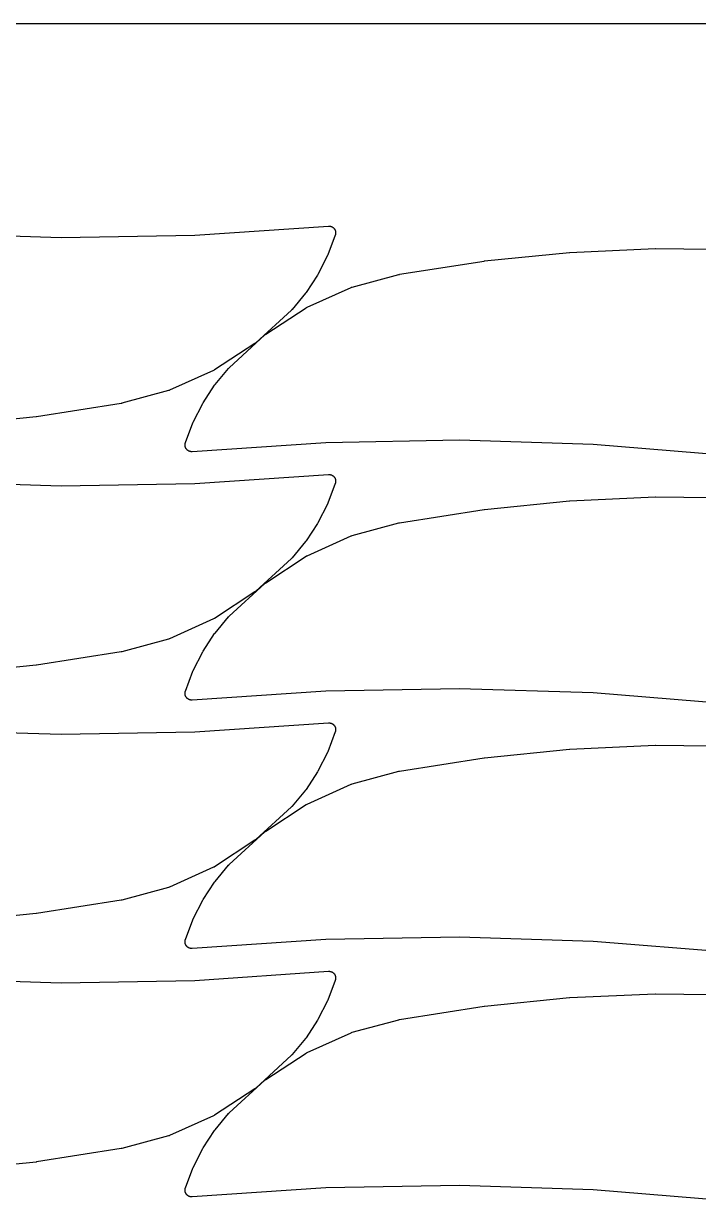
# Model space of a CAD drawing. Header units: metres. Extents: x 0 to 3000, y 0 to 1240.
# Drawn here: x 1901.9 to 2102.9, y 887.3 to 1240 of the extents above; entities that cross this region are included whole.
import ezdxf

# ---------------------------------------------------------------- set-up
doc = ezdxf.new("R2010")
doc.units = ezdxf.units.M

msp = doc.modelspace()

# ---------------------------------------------------------------- linework, layer by layer
at = {"color": 7}
msp.add_lwpolyline([(0, 0), (3000, 0), (3000, 1240), (0, 1240), (0, 0)], close=True, dxfattribs=at)
at = {"color": 1}
for points in [[(1873.25, 1177.62), (1913.08, 1176.35), (1952.91, 1177.06), (1992.74, 1179.75), (1992.77, 1179.75), (1992.8, 1179.75), (1992.87, 1179.75), (1992.93, 1179.75), (1992.97, 1179.75), (1993, 1179.75), (1993.06, 1179.74), (1993.13, 1179.74), (1993.16, 1179.73), (1993.19, 1179.73), (1993.26, 1179.71), (1993.32, 1179.7), (1993.35, 1179.69), (1993.39, 1179.68), (1993.45, 1179.67), (1993.51, 1179.65), (1993.54, 1179.64), (1993.57, 1179.63), (1993.63, 1179.6), (1993.69, 1179.58), (1993.72, 1179.56), (1993.75, 1179.55), (1993.81, 1179.52), (1993.87, 1179.49), (1993.9, 1179.47), (1993.93, 1179.45), (1993.98, 1179.42), (1994.03, 1179.38), (1994.06, 1179.36), (1994.09, 1179.34), (1994.14, 1179.3), (1994.19, 1179.26), (1994.21, 1179.24), (1994.24, 1179.21), (1994.28, 1179.17), (1994.33, 1179.12), (1994.35, 1179.1), (1994.37, 1179.07), (1994.41, 1179.02), (1994.46, 1178.97), (1994.48, 1178.95), (1994.5, 1178.92), (1994.53, 1178.87), (1994.57, 1178.81), (1994.58, 1178.78), (1994.6, 1178.76), (1994.63, 1178.7), (1994.66, 1178.64), (1994.68, 1178.61), (1994.69, 1178.58), (1994.72, 1178.52), (1994.74, 1178.46), (1994.75, 1178.43), (1994.76, 1178.4), (1994.78, 1178.34), (1994.8, 1178.27), (1994.81, 1178.24), (1994.82, 1178.21), (1994.83, 1178.15), (1994.84, 1178.08), (1994.85, 1178.05), (1994.85, 1178.02), (1994.86, 1177.95), (1994.87, 1177.89), (1994.87, 1177.85), (1994.87, 1177.82), (1994.87, 1177.76), (1994.87, 1177.69), (1994.87, 1177.66), (1994.87, 1177.62), (1994.86, 1177.56), (1994.86, 1177.49), (1994.85, 1177.46), (1994.85, 1177.43), (1994.83, 1177.37), (1994.82, 1177.3), (1994.81, 1177.27), (1994.8, 1177.24), (1994.78, 1177.18), (1994.77, 1177.11), (1994.75, 1177.08), (1994.74, 1177.05), (1992.54, 1171.17), (1992.45, 1170.96), (1989.61, 1165.38), (1989.5, 1165.18), (1986.05, 1159.95), (1985.92, 1159.77), (1981.9, 1154.94), (1981.87, 1154.91), (1981.85, 1154.88), (1981.81, 1154.84), (1981.77, 1154.8), (1981.74, 1154.77), (1981.71, 1154.74), (1971.05, 1144.99), (1970.92, 1144.89), (1970.8, 1144.8), (1958.79, 1136.91), (1958.66, 1136.83), (1958.52, 1136.76), (1945.42, 1130.86), (1945.27, 1130.8), (1945.12, 1130.76), (1931.17, 1126.99), (1931.16, 1126.99), (1931.15, 1126.98), (1931.06, 1126.97), (1930.98, 1126.95), (1930.97, 1126.95), (1930.96, 1126.94), (1905.8, 1122.98), (1905.69, 1122.97), (1880.37, 1120.42)], [(2111.4, 1111.46), (2071.62, 1114.71), (2031.8, 1115.98), (1991.96, 1115.27), (1952.13, 1112.58), (1952.1, 1112.58), (1952.07, 1112.58), (1952, 1112.58), (1951.94, 1112.58), (1951.9, 1112.58), (1951.87, 1112.58), (1951.81, 1112.59), (1951.74, 1112.6), (1951.71, 1112.6), (1951.68, 1112.6), (1951.61, 1112.62), (1951.55, 1112.63), (1951.52, 1112.64), (1951.48, 1112.65), (1951.42, 1112.67), (1951.36, 1112.68), (1951.33, 1112.7), (1951.3, 1112.71), (1951.24, 1112.73), (1951.18, 1112.76), (1951.15, 1112.77), (1951.12, 1112.78), (1951.06, 1112.82), (1951, 1112.84), (1950.97, 1112.86), (1950.95, 1112.88), (1950.89, 1112.92), (1950.84, 1112.95), (1950.81, 1112.97), (1950.78, 1112.99), (1950.73, 1113.03), (1950.68, 1113.07), (1950.66, 1113.1), (1950.63, 1113.12), (1950.59, 1113.16), (1950.54, 1113.21), (1950.52, 1113.23), (1950.5, 1113.26), (1950.46, 1113.31), (1950.41, 1113.36), (1950.4, 1113.39), (1950.38, 1113.41), (1950.34, 1113.47), (1950.3, 1113.52), (1950.29, 1113.55), (1950.27, 1113.58), (1950.24, 1113.63), (1950.21, 1113.69), (1950.19, 1113.72), (1950.18, 1113.75), (1950.15, 1113.81), (1950.13, 1113.87), (1950.12, 1113.9), (1950.11, 1113.93), (1950.09, 1114), (1950.07, 1114.06), (1950.06, 1114.09), (1950.05, 1114.12), (1950.04, 1114.19), (1950.03, 1114.25), (1950.02, 1114.28), (1950.02, 1114.31), (1950.01, 1114.38), (1950, 1114.44), (1950, 1114.48), (1950, 1114.51), (1950, 1114.58), (1950, 1114.64), (1950, 1114.67), (1950, 1114.71), (1950.01, 1114.77), (1950.02, 1114.84), (1950.02, 1114.87), (1950.03, 1114.9), (1950.04, 1114.96), (1950.05, 1115.03), (1950.06, 1115.06), (1950.07, 1115.09), (1950.09, 1115.16), (1950.1, 1115.22), (1950.12, 1115.25), (1950.13, 1115.28), (1952.33, 1121.17), (1952.42, 1121.37), (1955.26, 1126.96), (1955.37, 1127.15), (1958.82, 1132.38), (1958.95, 1132.56), (1962.97, 1137.39), (1963, 1137.42), (1963.02, 1137.45), (1963.06, 1137.49), (1963.1, 1137.54), (1963.13, 1137.56), (1963.16, 1137.59), (1973.82, 1147.34), (1973.95, 1147.44), (1974.08, 1147.53), (1986.08, 1155.42), (1986.21, 1155.5), (1986.35, 1155.57), (1999.45, 1161.47), (1999.6, 1161.53), (1999.75, 1161.57), (2013.7, 1165.34), (2013.71, 1165.34), (2013.72, 1165.35), (2013.81, 1165.37), (2013.89, 1165.38), (2013.9, 1165.39), (2013.91, 1165.39), (2039.07, 1169.35), (2039.18, 1169.36), (2064.5, 1171.92), (2064.61, 1171.92), (2090.03, 1173.06), (2090.14, 1173.07), (2115.61, 1172.79)], [(1873.25, 1103.67), (1913.08, 1102.4), (1952.91, 1103.11), (1992.74, 1105.8), (1992.77, 1105.8), (1992.8, 1105.8), (1992.87, 1105.8), (1992.93, 1105.8), (1992.97, 1105.8), (1993, 1105.8), (1993.06, 1105.79), (1993.13, 1105.79), (1993.16, 1105.78), (1993.19, 1105.78), (1993.26, 1105.76), (1993.32, 1105.75), (1993.35, 1105.74), (1993.39, 1105.74), (1993.45, 1105.72), (1993.51, 1105.7), (1993.54, 1105.69), (1993.57, 1105.68), (1993.63, 1105.65), (1993.69, 1105.63), (1993.72, 1105.61), (1993.75, 1105.6), (1993.81, 1105.57), (1993.87, 1105.54), (1993.9, 1105.52), (1993.93, 1105.5), (1993.98, 1105.47), (1994.03, 1105.43), (1994.06, 1105.41), (1994.09, 1105.39), (1994.14, 1105.35), (1994.19, 1105.31), (1994.21, 1105.29), (1994.24, 1105.26), (1994.28, 1105.22), (1994.33, 1105.17), (1994.35, 1105.15), (1994.37, 1105.12), (1994.41, 1105.07), (1994.46, 1105.02), (1994.48, 1105), (1994.5, 1104.97), (1994.53, 1104.92), (1994.57, 1104.86), (1994.58, 1104.83), (1994.6, 1104.81), (1994.63, 1104.75), (1994.66, 1104.69), (1994.68, 1104.66), (1994.69, 1104.63), (1994.72, 1104.57), (1994.74, 1104.51), (1994.75, 1104.48), (1994.76, 1104.45), (1994.78, 1104.39), (1994.8, 1104.32), (1994.81, 1104.29), (1994.82, 1104.26), (1994.83, 1104.2), (1994.84, 1104.13), (1994.85, 1104.1), (1994.85, 1104.07), (1994.86, 1104), (1994.87, 1103.94), (1994.87, 1103.9), (1994.87, 1103.87), (1994.87, 1103.81), (1994.87, 1103.74), (1994.87, 1103.71), (1994.87, 1103.68), (1994.86, 1103.61), (1994.86, 1103.55), (1994.85, 1103.51), (1994.85, 1103.48), (1994.83, 1103.42), (1994.82, 1103.35), (1994.81, 1103.32), (1994.8, 1103.29), (1994.78, 1103.23), (1994.77, 1103.16), (1994.75, 1103.13), (1994.74, 1103.1), (1992.54, 1097.22), (1992.45, 1097.01), (1989.61, 1091.43), (1989.5, 1091.23), (1986.05, 1086), (1985.92, 1085.82), (1981.9, 1080.99), (1981.87, 1080.96), (1981.85, 1080.93), (1981.81, 1080.89), (1981.77, 1080.85), (1981.74, 1080.82), (1981.71, 1080.79), (1971.05, 1071.04), (1970.92, 1070.94), (1970.8, 1070.85), (1958.79, 1062.96), (1958.66, 1062.88), (1958.52, 1062.81), (1945.42, 1056.91), (1945.27, 1056.85), (1945.12, 1056.81), (1931.17, 1053.04), (1931.16, 1053.04), (1931.15, 1053.03), (1931.06, 1053.02), (1930.98, 1053), (1930.97, 1053), (1930.96, 1052.99), (1905.8, 1049.03), (1905.69, 1049.02), (1880.37, 1046.47)], [(2111.4, 1037.51), (2071.62, 1040.76), (2031.8, 1042.03), (1991.96, 1041.32), (1952.13, 1038.63), (1952.1, 1038.63), (1952.07, 1038.63), (1952, 1038.63), (1951.94, 1038.63), (1951.9, 1038.63), (1951.87, 1038.63), (1951.81, 1038.64), (1951.74, 1038.65), (1951.71, 1038.65), (1951.68, 1038.66), (1951.61, 1038.67), (1951.55, 1038.68), (1951.52, 1038.69), (1951.48, 1038.7), (1951.42, 1038.72), (1951.36, 1038.73), (1951.33, 1038.75), (1951.3, 1038.76), (1951.24, 1038.78), (1951.18, 1038.81), (1951.15, 1038.82), (1951.12, 1038.83), (1951.06, 1038.87), (1951, 1038.9), (1950.97, 1038.91), (1950.95, 1038.93), (1950.89, 1038.97), (1950.84, 1039), (1950.81, 1039.02), (1950.78, 1039.04), (1950.73, 1039.08), (1950.68, 1039.12), (1950.66, 1039.15), (1950.63, 1039.17), (1950.59, 1039.21), (1950.54, 1039.26), (1950.52, 1039.28), (1950.5, 1039.31), (1950.46, 1039.36), (1950.41, 1039.41), (1950.4, 1039.44), (1950.38, 1039.46), (1950.34, 1039.52), (1950.3, 1039.57), (1950.29, 1039.6), (1950.27, 1039.63), (1950.24, 1039.68), (1950.21, 1039.74), (1950.19, 1039.77), (1950.18, 1039.8), (1950.15, 1039.86), (1950.13, 1039.92), (1950.12, 1039.95), (1950.11, 1039.98), (1950.09, 1040.05), (1950.07, 1040.11), (1950.06, 1040.14), (1950.05, 1040.17), (1950.04, 1040.24), (1950.03, 1040.3), (1950.02, 1040.33), (1950.02, 1040.36), (1950.01, 1040.43), (1950, 1040.49), (1950, 1040.53), (1950, 1040.56), (1950, 1040.63), (1950, 1040.69), (1950, 1040.72), (1950, 1040.76), (1950.01, 1040.82), (1950.02, 1040.89), (1950.02, 1040.92), (1950.03, 1040.95), (1950.04, 1041.02), (1950.05, 1041.08), (1950.06, 1041.11), (1950.07, 1041.14), (1950.09, 1041.21), (1950.1, 1041.27), (1950.12, 1041.3), (1950.13, 1041.33), (1952.33, 1047.22), (1952.42, 1047.42), (1955.26, 1053.01), (1955.37, 1053.2), (1958.82, 1058.43), (1958.95, 1058.61), (1962.97, 1063.44), (1963, 1063.47), (1963.02, 1063.5), (1963.06, 1063.54), (1963.1, 1063.59), (1963.13, 1063.61), (1963.16, 1063.64), (1973.82, 1073.39), (1973.95, 1073.49), (1974.08, 1073.58), (1986.08, 1081.47), (1986.21, 1081.55), (1986.35, 1081.62), (1999.45, 1087.52), (1999.6, 1087.58), (1999.75, 1087.63), (2013.7, 1091.39), (2013.71, 1091.4), (2013.72, 1091.4), (2013.81, 1091.42), (2013.89, 1091.44), (2013.9, 1091.44), (2013.91, 1091.44), (2039.07, 1095.4), (2039.18, 1095.41), (2064.5, 1097.97), (2064.61, 1097.97), (2090.03, 1099.11), (2090.14, 1099.12), (2115.61, 1098.84)], [(1873.25, 1029.72), (1913.08, 1028.46), (1952.91, 1029.16), (1992.74, 1031.85), (1992.77, 1031.85), (1992.8, 1031.85), (1992.87, 1031.85), (1992.93, 1031.85), (1992.97, 1031.85), (1993, 1031.85), (1993.06, 1031.84), (1993.13, 1031.84), (1993.16, 1031.83), (1993.19, 1031.83), (1993.26, 1031.81), (1993.32, 1031.8), (1993.35, 1031.79), (1993.39, 1031.79), (1993.45, 1031.77), (1993.51, 1031.75), (1993.54, 1031.74), (1993.57, 1031.73), (1993.63, 1031.7), (1993.69, 1031.68), (1993.72, 1031.66), (1993.75, 1031.65), (1993.81, 1031.62), (1993.87, 1031.59), (1993.9, 1031.57), (1993.93, 1031.55), (1993.98, 1031.52), (1994.03, 1031.48), (1994.06, 1031.46), (1994.09, 1031.44), (1994.14, 1031.4), (1994.19, 1031.36), (1994.21, 1031.34), (1994.24, 1031.32), (1994.28, 1031.27), (1994.33, 1031.22), (1994.35, 1031.2), (1994.37, 1031.17), (1994.41, 1031.12), (1994.46, 1031.07), (1994.48, 1031.05), (1994.5, 1031.02), (1994.53, 1030.97), (1994.57, 1030.91), (1994.58, 1030.88), (1994.6, 1030.86), (1994.63, 1030.8), (1994.66, 1030.74), (1994.68, 1030.71), (1994.69, 1030.68), (1994.72, 1030.62), (1994.74, 1030.56), (1994.75, 1030.53), (1994.76, 1030.5), (1994.78, 1030.44), (1994.8, 1030.37), (1994.81, 1030.34), (1994.82, 1030.31), (1994.83, 1030.25), (1994.84, 1030.18), (1994.85, 1030.15), (1994.85, 1030.12), (1994.86, 1030.05), (1994.87, 1029.99), (1994.87, 1029.96), (1994.87, 1029.92), (1994.87, 1029.86), (1994.87, 1029.79), (1994.87, 1029.76), (1994.87, 1029.73), (1994.86, 1029.66), (1994.86, 1029.6), (1994.85, 1029.56), (1994.85, 1029.53), (1994.83, 1029.47), (1994.82, 1029.4), (1994.81, 1029.37), (1994.8, 1029.34), (1994.78, 1029.28), (1994.77, 1029.21), (1994.75, 1029.18), (1994.74, 1029.15), (1992.54, 1023.27), (1992.45, 1023.06), (1989.61, 1017.48), (1989.5, 1017.28), (1986.05, 1012.05), (1985.92, 1011.87), (1981.9, 1007.04), (1981.87, 1007.01), (1981.85, 1006.98), (1981.81, 1006.94), (1981.77, 1006.9), (1981.74, 1006.87), (1981.71, 1006.84), (1971.05, 997.09), (1970.92, 996.99), (1970.8, 996.9), (1958.79, 989.01), (1958.66, 988.93), (1958.52, 988.86), (1945.42, 982.96), (1945.27, 982.91), (1945.12, 982.86), (1931.17, 979.09), (1931.16, 979.09), (1931.15, 979.08), (1931.06, 979.07), (1930.98, 979.05), (1930.97, 979.05), (1930.96, 979.04), (1905.8, 975.08), (1905.69, 975.07), (1880.37, 972.52)], [(2111.4, 963.56), (2071.62, 966.81), (2031.8, 968.08), (1991.96, 967.37), (1952.13, 964.68), (1952.1, 964.68), (1952.07, 964.68), (1952, 964.68), (1951.94, 964.68), (1951.9, 964.68), (1951.87, 964.68), (1951.81, 964.69), (1951.74, 964.7), (1951.71, 964.7), (1951.68, 964.71), (1951.61, 964.72), (1951.55, 964.73), (1951.52, 964.74), (1951.48, 964.75), (1951.42, 964.77), (1951.36, 964.78), (1951.33, 964.8), (1951.3, 964.81), (1951.24, 964.83), (1951.18, 964.86), (1951.15, 964.87), (1951.12, 964.88), (1951.06, 964.92), (1951, 964.95), (1950.97, 964.96), (1950.95, 964.98), (1950.89, 965.02), (1950.84, 965.05), (1950.81, 965.07), (1950.78, 965.09), (1950.73, 965.13), (1950.68, 965.17), (1950.66, 965.2), (1950.63, 965.22), (1950.59, 965.26), (1950.54, 965.31), (1950.52, 965.34), (1950.5, 965.36), (1950.46, 965.41), (1950.41, 965.46), (1950.4, 965.49), (1950.38, 965.51), (1950.34, 965.57), (1950.3, 965.62), (1950.29, 965.65), (1950.27, 965.68), (1950.24, 965.74), (1950.21, 965.79), (1950.19, 965.82), (1950.18, 965.85), (1950.15, 965.91), (1950.13, 965.97), (1950.12, 966), (1950.11, 966.03), (1950.09, 966.1), (1950.07, 966.16), (1950.06, 966.19), (1950.05, 966.22), (1950.04, 966.29), (1950.03, 966.35), (1950.02, 966.38), (1950.02, 966.42), (1950.01, 966.48), (1950, 966.55), (1950, 966.58), (1950, 966.61), (1950, 966.68), (1950, 966.74), (1950, 966.77), (1950, 966.81), (1950.01, 966.87), (1950.02, 966.94), (1950.02, 966.97), (1950.03, 967), (1950.04, 967.07), (1950.05, 967.13), (1950.06, 967.16), (1950.07, 967.19), (1950.09, 967.26), (1950.1, 967.32), (1950.12, 967.35), (1950.13, 967.38), (1952.33, 973.27), (1952.42, 973.47), (1955.26, 979.06), (1955.37, 979.25), (1958.82, 984.48), (1958.95, 984.66), (1962.97, 989.49), (1963, 989.52), (1963.02, 989.55), (1963.06, 989.59), (1963.1, 989.64), (1963.13, 989.66), (1963.16, 989.69), (1973.82, 999.44), (1973.95, 999.54), (1974.08, 999.63), (1986.08, 1007.52), (1986.21, 1007.6), (1986.35, 1007.68), (1999.45, 1013.57), (1999.6, 1013.63), (1999.75, 1013.68), (2013.7, 1017.44), (2013.71, 1017.45), (2013.72, 1017.45), (2013.81, 1017.47), (2013.89, 1017.49), (2013.9, 1017.49), (2013.91, 1017.49), (2039.07, 1021.45), (2039.18, 1021.46), (2064.5, 1024.02), (2064.61, 1024.02), (2090.03, 1025.17), (2090.14, 1025.17), (2115.61, 1024.89)], [(1873.25, 955.77), (1913.08, 954.51), (1952.91, 955.21), (1992.74, 957.9), (1992.77, 957.9), (1992.8, 957.9), (1992.87, 957.9), (1992.93, 957.9), (1992.97, 957.9), (1993, 957.9), (1993.06, 957.89), (1993.13, 957.89), (1993.16, 957.88), (1993.19, 957.88), (1993.26, 957.86), (1993.32, 957.85), (1993.35, 957.84), (1993.39, 957.84), (1993.45, 957.82), (1993.51, 957.8), (1993.54, 957.79), (1993.57, 957.78), (1993.63, 957.75), (1993.69, 957.73), (1993.72, 957.71), (1993.75, 957.7), (1993.81, 957.67), (1993.87, 957.64), (1993.9, 957.62), (1993.93, 957.6), (1993.98, 957.57), (1994.03, 957.53), (1994.06, 957.51), (1994.09, 957.49), (1994.14, 957.45), (1994.19, 957.41), (1994.21, 957.39), (1994.24, 957.37), (1994.28, 957.32), (1994.33, 957.27), (1994.35, 957.25), (1994.37, 957.23), (1994.41, 957.17), (1994.46, 957.12), (1994.48, 957.1), (1994.5, 957.07), (1994.53, 957.02), (1994.57, 956.96), (1994.58, 956.93), (1994.6, 956.91), (1994.63, 956.85), (1994.66, 956.79), (1994.68, 956.76), (1994.69, 956.73), (1994.72, 956.67), (1994.74, 956.61), (1994.75, 956.58), (1994.76, 956.55), (1994.78, 956.49), (1994.8, 956.43), (1994.81, 956.39), (1994.82, 956.36), (1994.83, 956.3), (1994.84, 956.23), (1994.85, 956.2), (1994.85, 956.17), (1994.86, 956.1), (1994.87, 956.04), (1994.87, 956.01), (1994.87, 955.97), (1994.87, 955.91), (1994.87, 955.84), (1994.87, 955.81), (1994.87, 955.78), (1994.86, 955.71), (1994.86, 955.65), (1994.85, 955.61), (1994.85, 955.58), (1994.83, 955.52), (1994.82, 955.45), (1994.81, 955.42), (1994.8, 955.39), (1994.78, 955.33), (1994.77, 955.26), (1994.75, 955.23), (1994.74, 955.2), (1992.54, 949.32), (1992.45, 949.11), (1989.61, 943.53), (1989.5, 943.33), (1986.05, 938.1), (1985.92, 937.92), (1981.9, 933.09), (1981.87, 933.06), (1981.85, 933.03), (1981.81, 932.99), (1981.77, 932.95), (1981.74, 932.92), (1981.71, 932.9), (1971.05, 923.14), (1970.92, 923.04), (1970.8, 922.95), (1958.79, 915.06), (1958.66, 914.98), (1958.52, 914.91), (1945.42, 909.02), (1945.27, 908.96), (1945.12, 908.91), (1931.17, 905.14), (1931.16, 905.14), (1931.15, 905.14), (1931.06, 905.12), (1930.98, 905.1), (1930.97, 905.1), (1930.96, 905.1), (1905.8, 901.13), (1905.69, 901.12), (1880.37, 898.57)], [(2111.4, 889.61), (2071.62, 892.86), (2031.8, 894.13), (1991.96, 893.42), (1952.13, 890.74), (1952.1, 890.73), (1952.07, 890.73), (1952, 890.73), (1951.94, 890.73), (1951.9, 890.73), (1951.87, 890.73), (1951.81, 890.74), (1951.74, 890.75), (1951.71, 890.75), (1951.68, 890.76), (1951.61, 890.77), (1951.55, 890.78), (1951.52, 890.79), (1951.48, 890.8), (1951.42, 890.82), (1951.36, 890.84), (1951.33, 890.85), (1951.3, 890.86), (1951.24, 890.88), (1951.18, 890.91), (1951.15, 890.92), (1951.12, 890.94), (1951.06, 890.97), (1951, 891), (1950.97, 891.01), (1950.95, 891.03), (1950.89, 891.07), (1950.84, 891.1), (1950.81, 891.12), (1950.78, 891.14), (1950.73, 891.18), (1950.68, 891.22), (1950.66, 891.25), (1950.63, 891.27), (1950.59, 891.32), (1950.54, 891.36), (1950.52, 891.39), (1950.5, 891.41), (1950.46, 891.46), (1950.41, 891.51), (1950.4, 891.54), (1950.38, 891.56), (1950.34, 891.62), (1950.3, 891.67), (1950.29, 891.7), (1950.27, 891.73), (1950.24, 891.79), (1950.21, 891.84), (1950.19, 891.87), (1950.18, 891.9), (1950.15, 891.96), (1950.13, 892.02), (1950.12, 892.05), (1950.11, 892.08), (1950.09, 892.15), (1950.07, 892.21), (1950.06, 892.24), (1950.05, 892.27), (1950.04, 892.34), (1950.03, 892.4), (1950.02, 892.43), (1950.02, 892.47), (1950.01, 892.53), (1950, 892.6), (1950, 892.63), (1950, 892.66), (1950, 892.73), (1950, 892.79), (1950, 892.83), (1950, 892.86), (1950.01, 892.92), (1950.02, 892.99), (1950.02, 893.02), (1950.03, 893.05), (1950.04, 893.12), (1950.05, 893.18), (1950.06, 893.21), (1950.07, 893.24), (1950.09, 893.31), (1950.1, 893.37), (1950.12, 893.4), (1950.13, 893.43), (1952.33, 899.32), (1952.42, 899.52), (1955.26, 905.11), (1955.37, 905.3), (1958.82, 910.53), (1958.95, 910.71), (1962.97, 915.54), (1963, 915.57), (1963.02, 915.6), (1963.06, 915.64), (1963.1, 915.69), (1963.13, 915.71), (1963.16, 915.74), (1973.82, 925.49), (1973.95, 925.59), (1974.08, 925.69), (1986.08, 933.57), (1986.21, 933.65), (1986.35, 933.73), (1999.45, 939.62), (1999.6, 939.68), (1999.75, 939.73), (2013.7, 943.49), (2013.71, 943.5), (2013.72, 943.5), (2013.81, 943.52), (2013.89, 943.54), (2013.9, 943.54), (2013.91, 943.54), (2039.07, 947.5), (2039.18, 947.51), (2064.5, 950.07), (2064.61, 950.08), (2090.03, 951.22), (2090.14, 951.22), (2115.61, 950.94)]]:
    msp.add_lwpolyline(points, dxfattribs=at)

doc.saveas('drawing.dxf')
